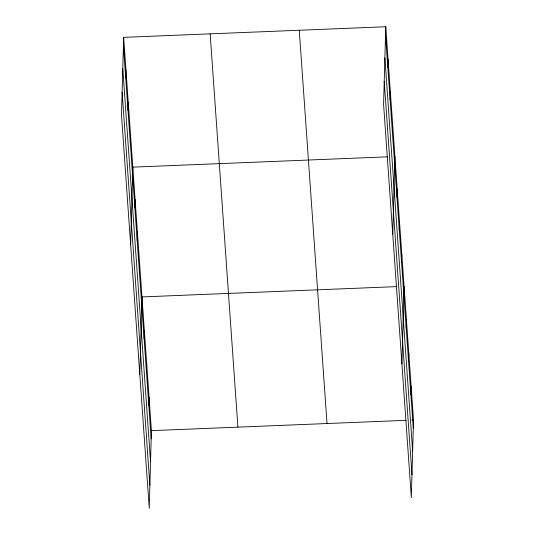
<?xml version="1.0" encoding="UTF-8"?>
<svg xmlns="http://www.w3.org/2000/svg" width="535" height="535" viewBox="0 0 535 535"><rect width="100%" height="100%" fill="white"/><g stroke="black" fill="none" stroke-linecap="round" stroke-linejoin="round"><path stroke-width="0.8" d="M123.659 37.356L121.492 114.965L149.245 508.25L151.412 430.642L123.659 37.356L385.755 26.75L413.508 420.035L411.341 497.644L383.588 104.358L385.755 26.75M125.718 78.016L125.946 69.804M128.005 110.457L128.239 102.245M130.299 142.905L130.527 134.693M130.647 244.749L132.814 167.141L387.427 156.835M134.88 207.794L135.108 199.588M137.167 240.242L137.395 232.029M139.454 272.689L139.688 264.477M139.809 374.533L141.976 296.925L396.589 286.62M144.109 338.561L144.336 330.356M146.463 371.992L146.697 363.78M148.824 405.423L149.058 397.211M387.815 67.41L388.042 59.198M390.102 99.851L390.336 91.639M392.396 132.299L392.623 124.087M392.743 234.143L394.917 156.534M396.977 197.188L397.204 188.982M399.264 229.635L399.491 221.423M401.558 262.083L401.785 253.871M401.905 363.927L404.072 286.319M406.205 327.955L406.433 319.743M408.566 361.386L408.793 353.174M410.92 394.817L411.154 386.604M151.412 430.642L406.025 420.336M411.85 420.102L413.508 420.035M385.528 34.962L413.281 428.247M384.886 57.86L412.645 451.145M384.224 81.46L411.983 474.739M299.259 30.248L327.019 423.533M210.148 33.859L237.908 427.137M123.424 45.569L151.184 438.854M122.789 68.467L150.542 461.752M122.127 92.067L149.887 485.345"/></g></svg>
